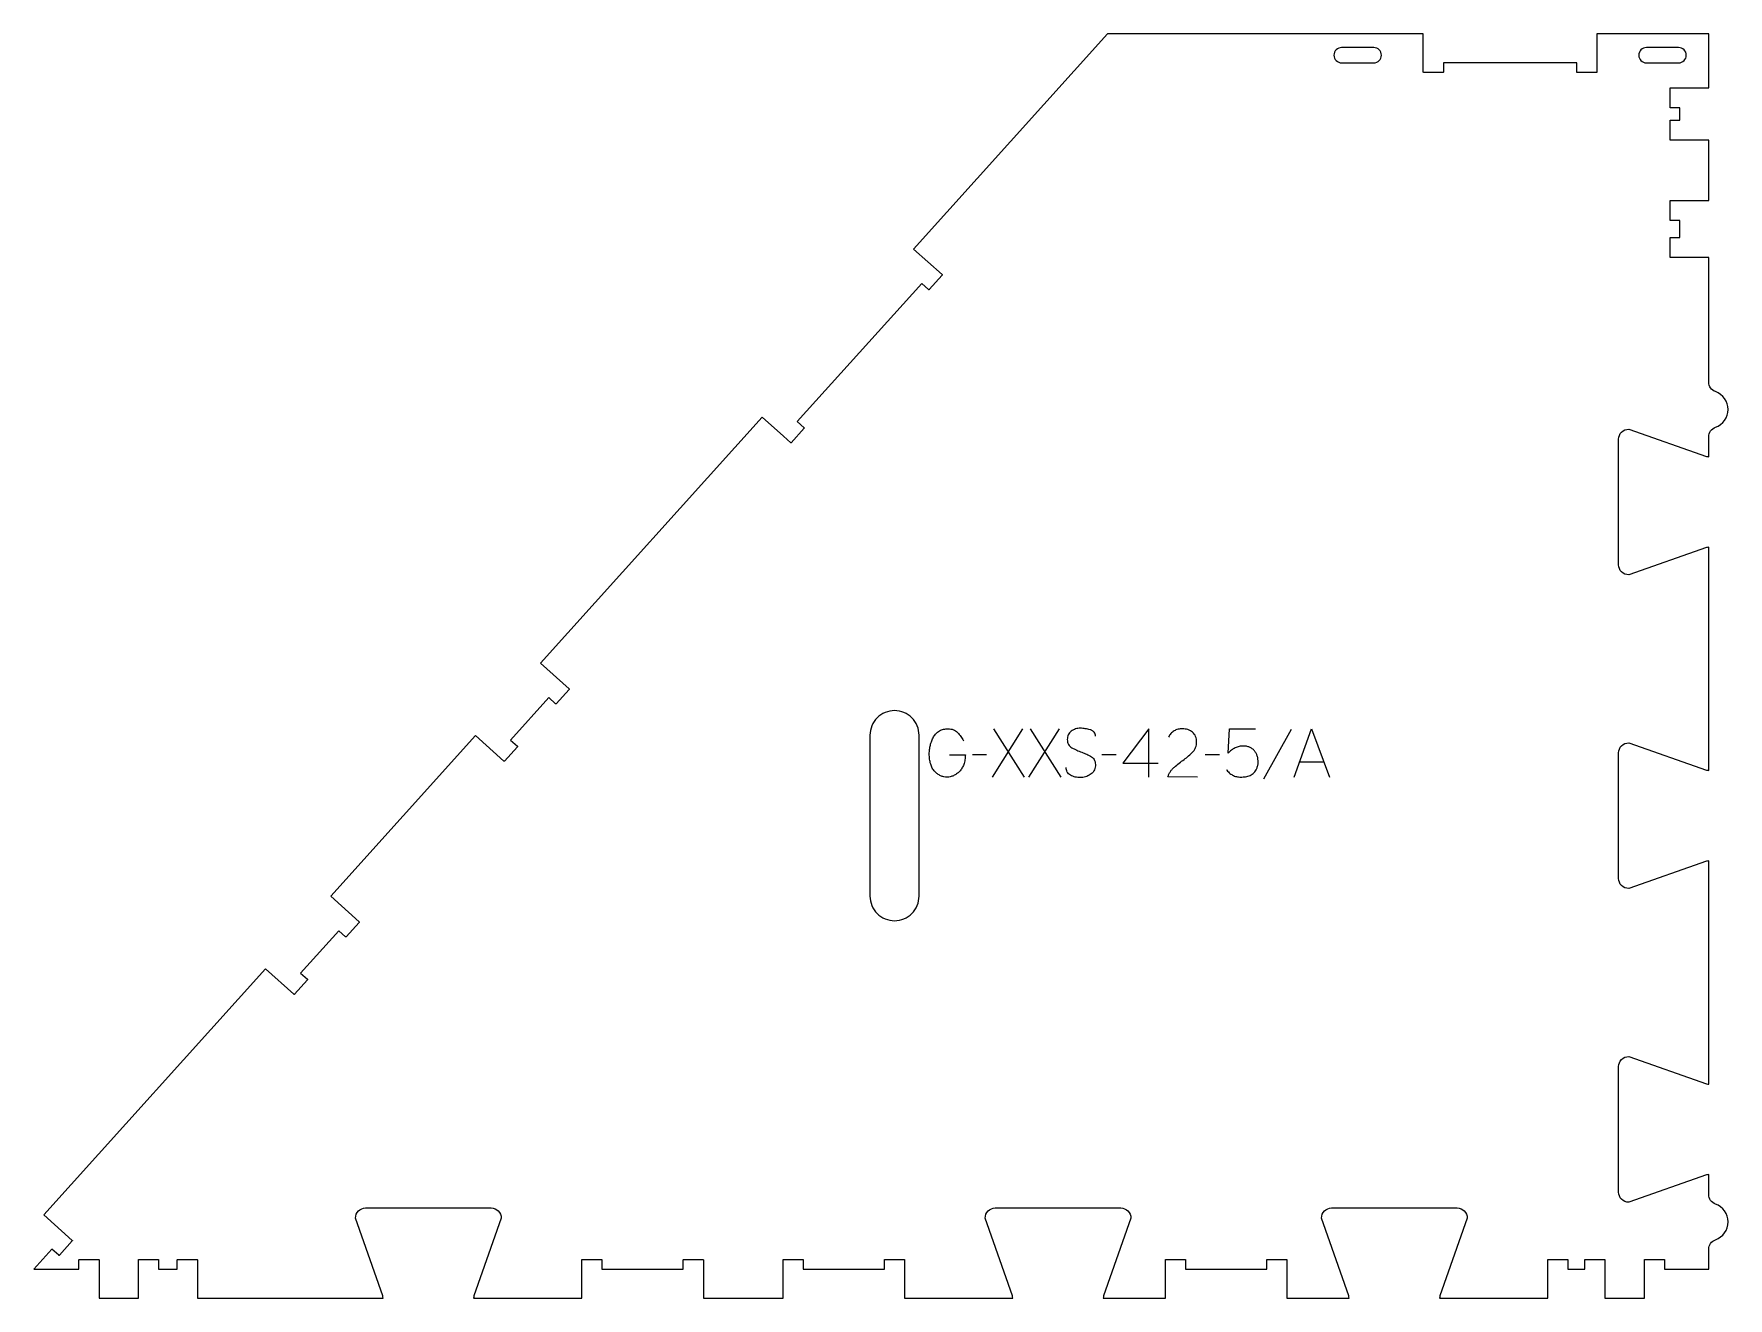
# Model space of a CAD drawing. Extents: x 0 to 1052, y 0 to 786.
import ezdxf

# ---------------------------------------------------------------- set-up
doc = ezdxf.new("R2010")
doc.units = 0
for name, color, linetype in [('1_ANYTOOL_1MMDEEP_LABELS_S', 2, 'CONTINUOUS'), ('3_ANYTOOL_CUTTHROUGH_INSID', 4, 'CONTINUOUS'), ('4_ANYTOOL_CUTTHROUGH_OUTSI', 5, 'CONTINUOUS')]:
    doc.layers.add(name, color=color, linetype=linetype)

msp = doc.modelspace()

# ---------------------------------------------------------------- linework, layer by layer
at = {"layer": '1_ANYTOOL_1MMDEEP_LABELS_S'}
for p, q in [((614.004563, 353.727014), (595.104563, 323.727014)), ((615.24742, 323.727014), (596.304563, 353.727014)), ((636.718848, 353.727014), (617.818848, 323.727014)), ((637.961705, 323.727014), (619.018848, 353.727014)), ((781.018848, 353.255586), (763.833134, 322.484157)), ((591.675991, 337.612729), (582.890277, 337.527014)), ((672.161705, 337.612729), (663.375991, 337.527014)), ((736.361705, 337.612729), (727.575991, 337.527014)), ((676.44742, 332.384157), (698.218848, 332.384157)), ((786.204563, 333.284157), (801.118848, 333.284157))]:
    msp.add_line(p, q, dxfattribs=at)
for points in [[(568.790277, 337.527014), (578.561705, 337.484157, -0.031732), (578.293595, 334.476755, -0.048764), (577.549205, 331.559157, -0.050291), (576.439493, 329.248649, -0.060119), (574.854563, 327.2413, -0.036578), (573.122543, 325.754884, -0.050793), (571.163491, 324.594872, -0.051881), (569.210474, 323.927127, -0.053919), (567.161705, 323.684157, -0.055881), (565.126558, 323.891101, -0.055271), (563.186705, 324.5413, -0.05403), (561.260729, 325.700494, -0.038531), (559.575991, 327.198443, -0.067281), (558.028278, 329.309457, -0.049165), (557.004563, 331.730586, -0.047412), (556.331636, 334.934505, -0.028075), (556.14742, 338.212729, -0.03109), (556.314946, 340.904308, -0.031496), (556.817063, 343.5538, -0.031425), (557.667935, 346.182045, -0.02824), (558.825991, 348.6913, -0.064555), (560.354795, 350.842825, -0.078906), (562.420634, 352.468086, -0.076878), (565.044235, 353.442636, -0.050594), (567.84742, 353.727014, -0.039946), (569.506981, 353.594218, -0.052714), (571.10992, 353.159157, -0.053511), (572.493117, 352.443823, -0.05153), (573.69742, 351.455586, -0.040443), (575.737644, 349.032444, -0.04035), (577.361705, 346.312729)], [(659.34742, 349.1413, 0.071867), (659.154306, 350.477907, 0.100684), (658.527777, 351.659157, 0.047558), (658.053223, 352.135608, 0.038563), (657.503223, 352.524336, 0.037928), (656.806035, 352.871804, 0.026634), (656.068848, 353.127014, 0.028461), (653.045515, 353.812997, 0.041577), (649.961705, 354.069872, 0.036938), (648.459345, 353.958732, 0.041531), (646.993848, 353.614514, 0.041583), (645.616471, 353.037306, 0.038125), (644.34742, 352.248443, 0.057611), (643.277267, 351.256539, 0.065808), (642.483134, 350.035943, 0.06469), (642.005638, 348.576388, 0.046778), (641.861705, 347.0413, 0.052235), (642.024061, 345.491458, 0.075448), (642.568848, 344.0413, 0.076671), (643.48494, 342.868248, 0.061023), (644.690277, 341.984157, 0.021951), (647.719131, 340.456812, 0.018213), (650.861705, 339.177014, -0.02405), (653.96319, 337.871552, -0.02981), (656.904563, 336.2413, -0.068439), (658.045864, 335.27537, -0.079282), (658.854563, 334.023443, -0.076308), (659.279562, 332.444761, -0.047772), (659.304563, 330.798443, -0.046243), (659.011328, 329.117484, -0.06359), (658.361705, 327.546657, -0.064671), (657.388881, 326.262468, -0.057073), (656.133134, 325.248443, -0.067522), (653.164826, 323.885533, -0.070793), (649.940277, 323.384157, -0.064027), (646.801262, 323.746672, -0.070447), (643.875991, 324.927014, -0.054374), (642.717574, 325.776647, -0.074742), (641.818848, 326.887729, -0.075199), (641.295841, 328.194107, -0.057737), (641.133134, 329.598443)], [(722.64742, 323.769872), (704.34742, 323.812729, -0.034491), (705.010198, 325.560061, -0.037732), (705.917063, 327.193086, -0.037744), (707.056357, 328.667722, -0.03482), (708.39742, 329.962729, -0.00859), (711.356644, 332.361312, -0.008791), (714.39742, 334.655586, 0.020588), (717.216708, 336.889028, 0.025206), (719.818848, 339.369872, 0.046908), (720.839443, 340.671114, 0.051091), (721.586705, 342.144872, 0.050722), (722.035438, 343.793046, 0.041139), (722.175991, 345.498443, 0.039396), (722.033346, 347.306029, 0.058519), (721.543848, 349.044872, 0.060358), (720.753291, 350.451987, 0.061397), (719.64742, 351.627014, 0.048006), (718.291463, 352.548974, 0.045901), (716.786705, 353.202014, 0.045216), (715.046644, 353.604574, 0.034258), (713.261705, 353.727014, 0.055622), (710.627135, 353.433027, 0.079896), (708.183134, 352.452014, 0.080617), (706.213747, 350.786314, 0.060287), (704.775991, 348.627014)], [(740.64742, 328.484157, 0.051644), (742.382458, 326.464245, 0.067529), (744.536705, 324.9163, 0.067834), (746.993463, 324.011829, 0.054378), (749.604563, 323.727014, 0.039344), (752.587815, 323.962122, 0.059901), (755.454563, 324.777014, 0.055966), (756.669369, 325.454018, 0.047768), (757.720634, 326.368086, 0.046557), (758.716049, 327.633374, 0.031515), (759.504563, 329.0413, 0.047557), (760.192854, 330.920681, 0.064093), (760.44742, 332.898443, 0.035335), (760.306101, 334.895622, 0.045148), (759.84742, 336.8413, 0.045692), (759.097294, 338.55279, 0.046166), (758.04742, 340.098443, 0.060461), (756.712512, 341.369997, 0.060801), (755.111705, 342.284157, 0.059081), (753.148213, 342.847479, 0.040364), (751.104563, 343.012729, 0.051634), (748.523971, 342.745525, 0.068321), (746.090277, 341.877014, 0.044671), (743.848492, 340.444861, 0.031916), (741.84742, 338.684157), (742.575991, 353.727014), (758.775991, 353.727014)]]:
    msp.add_lwpolyline(points, format="xyb", dxfattribs=at)
for points in [[(692.433134, 323.727014), (692.475991, 353.769872), (676.44742, 332.384157)], [(782.733134, 323.727014), (793.618848, 353.727014), (804.675991, 323.727014)]]:
    msp.add_lwpolyline(points, dxfattribs=at)
at = {"layer": '3_ANYTOOL_CUTTHROUGH_INSID'}
for points in [[(812.242513, 777.001067, 0.198912), (808.883752, 775.609829, 0.414214), (808.883746, 768.892311, 0.198912), (812.242504, 767.501067), (832.242513, 767.501067, 0.198913), (835.601275, 768.892308, 0.198913), (836.99252, 772.251068, 0.198913), (835.601274, 775.609827, 0.198913), (832.242512, 777.001067)], [(1001.560279, 777.001067, 0.198912), (998.201517, 775.609829, 0.414214), (998.201511, 768.892311, 0.198912), (1001.56027, 767.501067), (1021.560279, 767.501067, 0.198913), (1024.91904, 768.892308, 0.198913), (1026.310285, 772.251068, 0.198913), (1024.919039, 775.609827, 0.198913), (1021.560278, 777.001067)], [(549.810509, 349.7502, 0.198912), (545.343888, 360.53358, 0.198912), (534.560508, 365.000203, 0.198912), (523.777129, 360.53358, 0.198912), (519.310509, 349.750199), (519.310509, 249.750212, 0.198912), (523.777129, 238.966832, 0.198912), (534.560509, 234.500209, 0.198912), (545.343888, 238.966831, 0.198912), (549.810509, 249.750212)]]:
    msp.add_lwpolyline(points, format="xyb", close=True, dxfattribs=at)
at = {"layer": '4_ANYTOOL_CUTTHROUGH_OUTSI'}
msp.add_lwpolyline([(216.908071, 0.000208, 0.061784), (216.673077, 1.395076), (199.777544, 49.667618, -0.084368), (199.763509, 49.750206, -0.414214), (206.013509, 56.000206), (284.013509, 56.000206, -0.414214), (290.263509, 49.750206, -0.084368), (290.249473, 49.667618), (273.35036, 1.384011, 0.061178), (273.118946, 0.000206), (340.310509, 0.000212), (340.310509, 23.750212, -0.414214), (340.560509, 24.000212), (352.560509, 24.000212, -0.414214), (352.810509, 23.750212), (352.810509, 18.000212), (403.310509, 18.000206), (403.310509, 23.750206, -0.414214), (403.560509, 24.000206), (415.560509, 24.000206, -0.414214), (415.810509, 23.750206), (415.810509, 0.000206), (465.310509, 0.000206), (465.310509, 23.750206, -0.414214), (465.560509, 24.000206), (477.560509, 24.000206, -0.414214), (477.810509, 23.750206), (477.810509, 18.00021), (528.310509, 18.001053), (528.310509, 23.751057, -0.414214), (528.560509, 24.001057), (540.560509, 24.001057, -0.414214), (540.810509, 23.751057), (540.810509, 0.001057), (608.001861, 0.001057, 0.061385), (607.766879, 1.395927), (590.871346, 49.668469, -0.084368), (590.857311, 49.751057, -0.414214), (597.107311, 56.001057), (675.107311, 56.001057, -0.414214), (681.357311, 49.751057, -0.084368), (681.343275, 49.668469), (664.444162, 1.384862, 0.061229), (664.212891, 0.001057), (702.810509, 0.001057), (702.810509, 23.751057, -0.414214), (703.060509, 24.001057), (715.060509, 24.001057, -0.414214), (715.310509, 23.751057), (715.310509, 18.001057), (765.810509, 18.001057), (765.810509, 23.751057, -0.414214), (766.060509, 24.001057), (778.060509, 24.001057, -0.414214), (778.310509, 23.751057), (778.310509, 0.001056), (816.907852, 0.000846, 0.061376), (816.672879, 1.395502), (799.777346, 49.668044, -0.084368), (799.763311, 49.750631, -0.414214), (806.013311, 56.000631), (884.013311, 56.000631, -0.414214), (890.263311, 49.750631, -0.084368), (890.249275, 49.668044), (873.350162, 1.384437, 0.061229), (873.118892, 0.000634), (917.523961, 0.001057), (940.310509, 0.001057), (940.310509, 23.751057, -0.414214), (940.560509, 24.001057), (952.560509, 24.001057, -0.414214), (952.810509, 23.751057), (952.810509, 18.001058), (963.310509, 18.001087), (963.310509, 23.751118, -0.414214), (963.560509, 24.001118), (975.560509, 24.001118, -0.414214), (975.810509, 23.751118), (975.810509, 0.001118), (1000.310509, 0.001118), (1000.310509, 23.751118, -0.414214), (1000.560509, 24.001118), (1012.560509, 24.001118, -0.414214), (1012.810509, 23.751118), (1012.810509, 18.001191), (1040.310509, 18.001058), (1040.310509, 30.404704, -0.317837), (1044.477175, 36.29726, 0.317837), (1052.310509, 47.375267, 0.317837), (1044.477175, 58.453273, -0.317837), (1040.310509, 64.345829), (1040.310509, 76.745267, 0.061436), (1038.915639, 76.510429), (990.643096, 59.614895, -0.084368), (990.560509, 59.60086, -0.414214), (984.310509, 65.85086), (984.310509, 143.85086, -0.414214), (990.560509, 150.10086, -0.084368), (990.643096, 150.086825), (1038.926704, 133.187712, 0.061229), (1040.310509, 132.956441), (1040.310509, 271.645412, 0.061385), (1038.915639, 271.41043), (990.643096, 254.514896, -0.084368), (990.560509, 254.500861, -0.414214), (984.310509, 260.750861), (984.310509, 338.750861, -0.414214), (990.560509, 345.000861, -0.084368), (990.643096, 344.986826), (1038.926704, 328.087713, 0.061229), (1040.310509, 327.856442), (1040.310509, 466.545159, 0.061335), (1038.915639, 466.310033), (990.643096, 449.4145, -0.084368), (990.560509, 449.400465, -0.414214), (984.310509, 455.650465), (984.310509, 533.650465, -0.414214), (990.560509, 539.900465, -0.084368), (990.643096, 539.886429), (1038.926704, 522.987316, 0.061229), (1040.310509, 522.756046), (1040.310509, 535.154704, -0.317837), (1044.477175, 541.04726, 0.317837), (1052.310509, 552.125267, 0.317837), (1044.477175, 563.203273, -0.317837), (1040.310509, 569.095829), (1040.310509, 646.500267), (1016.560509, 646.500267, -0.414214), (1016.310509, 646.750267), (1016.310509, 658.750267, -0.414214), (1016.560509, 659.000267), (1022.310509, 659.000267), (1022.310509, 669.500267), (1016.560509, 669.500267, -0.414214), (1016.310509, 669.750267), (1016.310509, 681.750267, -0.414214), (1016.560509, 682.000267), (1040.310509, 682.000267), (1040.310509, 719.412267), (1016.560509, 719.412267, -0.414214), (1016.310509, 719.662267), (1016.310509, 731.662267, -0.414214), (1016.560509, 731.912267), (1022.310509, 731.912267), (1022.310509, 739.500267), (1016.560509, 739.500267, -0.414214), (1016.310509, 739.750267), (1016.310509, 751.750267, -0.414214), (1016.560509, 752.000267), (1040.310509, 752.000267), (1040.310547, 785.500668), (970.840396, 785.501065), (970.840396, 761.751066, -0.414214), (970.590396, 761.501066), (958.590396, 761.501066, -0.414214), (958.340396, 761.751066), (958.340396, 767.501066), (875.492395, 767.501066), (875.492395, 761.751066, -0.414214), (875.242395, 761.501066), (863.242395, 761.501066, -0.414214), (862.992395, 761.751066), (862.992395, 785.501066), (666.838725, 785.501067), (546.444476, 651.789708), (564.094165, 635.897856, -0.414214), (564.112669, 635.544788), (556.083102, 626.62705, -0.414214), (555.730033, 626.608546), (551.45695, 630.456047), (474.172365, 544.62282), (478.445448, 540.775319, -0.414214), (478.463951, 540.42225), (470.434384, 531.504512, -0.414214), (470.081315, 531.486009), (465.622446, 535.500792), (452.431625, 547.377861), (314.766823, 394.485608), (332.416513, 378.593756, -0.414214), (332.435016, 378.240687), (324.405449, 369.32295, -0.414214), (324.05238, 369.304446), (319.779297, 373.151947), (296.025161, 346.770306), (300.298243, 342.922805, -0.414214), (300.316747, 342.569736), (292.28718, 333.651998, -0.414214), (291.934111, 333.633494), (274.284421, 349.525346), (184.349253, 249.642223), (201.998943, 233.750371, -0.414214), (202.017446, 233.397302), (193.987879, 224.479564, -0.414214), (193.63481, 224.461061), (189.361727, 228.308562), (165.607591, 201.92692), (169.880673, 198.079419, -0.414214), (169.899177, 197.72635), (161.86961, 188.808613, -0.414214), (161.516541, 188.790109), (143.866851, 204.681961), (6.202049, 51.789709), (23.851739, 35.897857, -0.414214), (23.870242, 35.544788), (15.840675, 26.62705, -0.414214), (15.487606, 26.608546), (11.214523, 30.456047), (0, 18.001057), (27.967086, 18.000573), (27.967086, 23.75001, -0.414214), (28.217086, 24.00001), (40.217086, 24.00001, -0.414214), (40.467086, 23.75001), (40.467086, 0.00001), (64.967086, 0), (64.967086, 23.75, -0.414212), (65.217085, 24), (77.217085, 24.00005, -0.414215), (77.467086, 23.75005), (77.467086, 18.000075), (89.048394, 18.001236), (89.048394, 23.751261, -0.414214), (89.298394, 24.001261), (101.298394, 24.001261, -0.414214), (101.548394, 23.751261), (101.548394, 0.001258)], format="xyb", close=True, dxfattribs=at)

doc.saveas('drawing.dxf')
